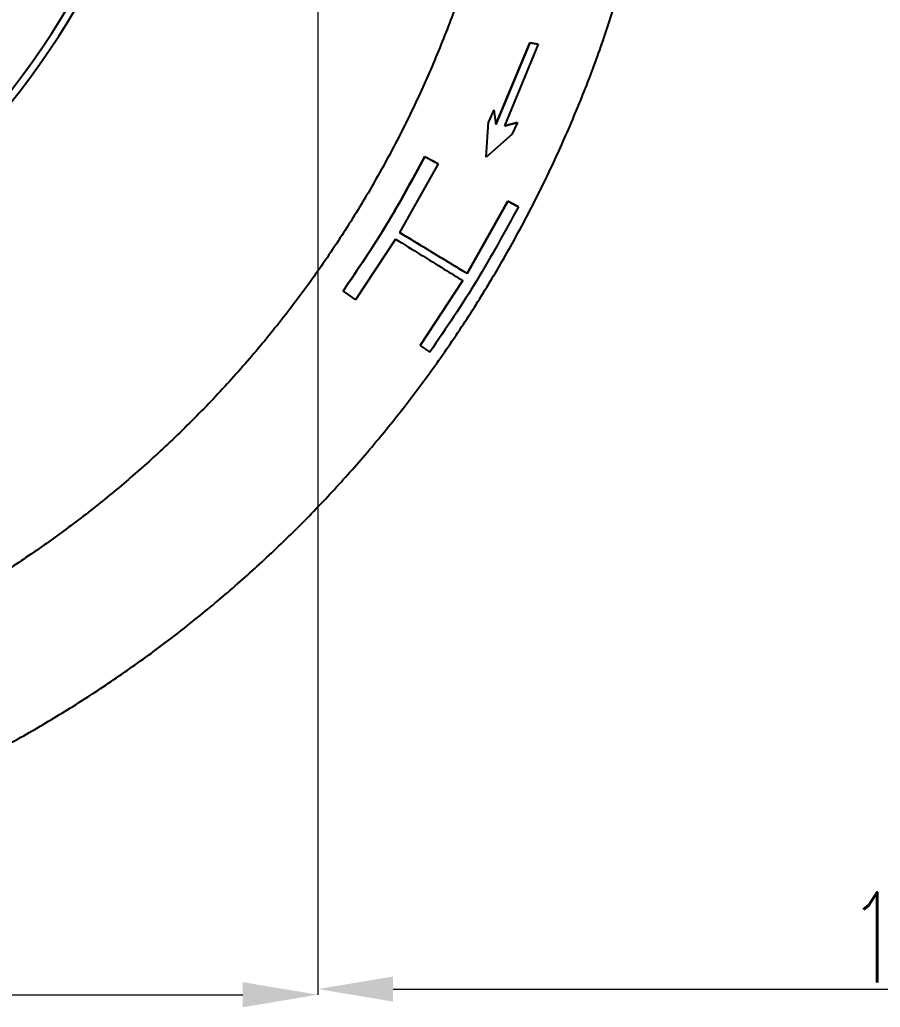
# Model space of a CAD drawing. Header units: millimetres. Extents: x 2063 to 4500, y 825 to 2548.
# Drawn here: x 3297.8 to 3412.3, y 1162.6 to 1294 of the extents above; entities that cross this region are included whole.
import ezdxf

# ---------------------------------------------------------------- set-up
doc = ezdxf.new("R2010")
doc.units = ezdxf.units.MM
doc.layers.add('AM_5', color=3, linetype='Continuous', lineweight=25)
doc.styles.add('SLDTEXTSTYLE1', font='txt.shx', dxfattribs={"width": 0.7, "bigfont": 'gbcbig.shx'})
doc.dimstyles.new('SLDDIMSTYLE12$0', dxfattribs={"dimtxt": 12, "dimasz": 10, "dimexe": 0, "dimexo": 0.0625, "dimgap": 0.875, "dimtad": 1, "dimdec": 1, "dimlfac": 1.8, "dimrnd": 1e-09, "dimzin": 12, "dimdsep": 46, "dimtxsty": 'SLDTEXTSTYLE1', "dimcen": 0.09, "dimdle": 8.16, "dimclrd": 3, "dimclre": 3, "dimadec": 0, "dimazin": 3, "dimtfac": 1, "dimtdec": 1, "dimtofl": 0, "dimtmove": 0, "dimatfit": 3, "dimfxl": 0, "dimfrac": 2, "dimtolj": 1, "dimlwd": 5, "dimlwe": 5, "dimarcsym": 0})

# ---------------------------------------------------------------- blocks, each defined once
blk = doc.blocks.new('*D69')
at = {"layer": 'AM_5', "color": 3, "lineweight": 5, "transparency": 16777216}
blk.add_line((3214.72, 1348.6), (3214.72, 1164.32), dxfattribs=at)
at = {"layer": 'AM_5', "color": 3, "linetype": 'Continuous', "lineweight": 5, "transparency": 16777216}
for p, q in [((3337.5, 1314.14), (3337.5, 1164.32)), ((3224.72, 1164.32), (3327.5, 1164.32))]:
    blk.add_line(p, q, dxfattribs=at)
at = {"layer": 'AM_5', "color": 3, "transparency": 16777216}
for points in [[(3224.72, 1165.98), (3224.72, 1162.65), (3214.72, 1164.32)], [(3327.5, 1165.98), (3327.5, 1162.65), (3337.5, 1164.32)]]:
    blk.add_solid(points, dxfattribs=at)
at = {"layer": 'Defpoints', "color": 0, "transparency": 16777216}
for p in [(3214.72, 1348.67), (3337.5, 1314.2), (3337.5, 1164.32)]:
    blk.add_point(p, dxfattribs=at)
at = {"layer": 'AM_5', "color": 0, "transparency": 16777216, "insert": (3276.11, 1171.19), "char_height": 12, "attachment_point": 5, "rotation": 360, "style": 'SLDTEXTSTYLE1'}
blk.add_mtext('\\A1;123', dxfattribs=at)
blk = doc.blocks.new('*D72')
at = {"layer": 'AM_5', "color": 3, "linetype": 'Continuous', "lineweight": 5, "transparency": 16777216}
for p, q in [((3500, 1371.59), (3500, 1165.07)), ((3347.5, 1165.07), (3490, 1165.07))]:
    blk.add_line(p, q, dxfattribs=at)
at = {"layer": 'AM_5', "color": 3, "lineweight": 5, "transparency": 16777216}
blk.add_line((3337.5, 1314.9), (3337.5, 1165.07), dxfattribs=at)
at = {"layer": 'AM_5', "color": 3, "transparency": 16777216}
for points in [[(3347.5, 1166.73), (3347.5, 1163.4), (3337.5, 1165.07)], [(3490, 1166.73), (3490, 1163.4), (3500, 1165.07)]]:
    blk.add_solid(points, dxfattribs=at)
at = {"layer": 'Defpoints', "color": 0, "transparency": 16777216}
for p in [(3500, 1371.66), (3337.5, 1314.96), (3500, 1165.07)]:
    blk.add_point(p, dxfattribs=at)
at = {"layer": 'AM_5', "color": 0, "transparency": 16777216, "insert": (3418.75, 1171.94), "char_height": 12, "attachment_point": 5, "rotation": 360, "style": 'SLDTEXTSTYLE1'}
blk.add_mtext('\\A1;165', dxfattribs=at)

msp = doc.modelspace()

# ---------------------------------------------------------------- linework, layer by layer
at = {"color": 7, "linetype": 'Continuous', "lineweight": 25}
for p, q in [((3361.189, 1280.067), (3365.698, 1290.935)), ((3365.698, 1290.932), (3361.189, 1280.063)), ((3366.813, 1290.766), (3362.325, 1279.895)), ((3365.698, 1290.932), (3365.698, 1290.935)), ((3365.698, 1290.935), (3366.813, 1290.769)), ((3366.813, 1290.766), (3365.698, 1290.932)), ((3366.813, 1290.769), (3366.813, 1290.766)), ((3360.905, 1282.022), (3360.179, 1280.411)), ((3360.905, 1282.025), (3360.905, 1282.022)), ((3360.905, 1282.025), (3361.189, 1280.067)), ((3360.905, 1282.022), (3361.189, 1280.063)), ((3359.879, 1275.735), (3360.179, 1280.414)), ((3359.879, 1275.732), (3360.179, 1280.411)), ((3360.179, 1280.411), (3360.179, 1280.414)), ((3361.189, 1280.063), (3361.189, 1280.067)), ((3362.361, 1279.889), (3362.325, 1279.895)), ((3362.361, 1279.893), (3364.038, 1280.343)), ((3364.038, 1280.34), (3362.361, 1279.889)), ((3362.361, 1279.889), (3362.361, 1279.893)), ((3364.038, 1280.34), (3363.308, 1278.726)), ((3364.038, 1280.343), (3364.038, 1280.34)), ((3363.308, 1278.726), (3359.879, 1275.732)), ((3351.716, 1275.795), (3351.716, 1275.8)), ((3351.716, 1275.8), (3353.509, 1274.837)), ((3353.509, 1274.832), (3351.716, 1275.795)), ((3359.879, 1275.735), (3359.879, 1275.732)), ((3353.509, 1274.832), (3348.373, 1265.703)), ((3353.509, 1274.837), (3353.509, 1274.832)), ((3357.362, 1260.251), (3362.78, 1269.872)), ((3362.78, 1269.87), (3357.362, 1260.249)), ((3362.78, 1269.872), (3364.17, 1269.131)), ((3362.78, 1269.87), (3362.78, 1269.872)), ((3364.17, 1269.129), (3362.78, 1269.87)), ((3364.17, 1269.131), (3364.17, 1269.129)), ((3347.833, 1264.821), (3342.504, 1256.747)), ((3357.362, 1260.251), (3357.362, 1260.249)), ((3351.1, 1250.694), (3356.786, 1259.31)), ((3356.786, 1259.307), (3351.1, 1250.692)), ((3340.842, 1257.921), (3340.842, 1257.927)), ((3340.842, 1257.921), (3342.504, 1256.747)), ((3351.1, 1250.692), (3351.1, 1250.694)), ((3351.1, 1250.692), (3352.388, 1249.787))]:
    msp.add_line(p, q, dxfattribs=at)
for radius, start, end in [(104, 301.1344, 340.78162), (105, 301.04134, 340.97173)]:
    msp.add_arc((3214.721, 1348.666), radius, start, end, dxfattribs=at)
for points, knots in [([(3214.929, 1517.398), (3212.368, 1517.373), (3208.788, 1517.338), (3203.519, 1517.059), (3199.054, 1516.724), (3193.738, 1516.158), (3188.169, 1515.385), (3182.356, 1514.375), (3176.384, 1513.119), (3170.308, 1511.608), (3164.17, 1509.837), (3158.005, 1507.803), (3151.842, 1505.504), (3145.705, 1502.939), (3139.617, 1500.108), (3133.597, 1497.014), (3127.664, 1493.66), (3121.835, 1490.048), (3116.125, 1486.182), (3110.55, 1482.068), (3105.123, 1477.711), (3099.857, 1473.116), (3094.766, 1468.292), (3089.861, 1463.244), (3085.154, 1457.981), (3080.656, 1452.511), (3076.378, 1446.843), (3072.329, 1440.986), (3068.52, 1434.949), (3064.958, 1428.743), (3061.653, 1422.379), (3058.612, 1415.866), (3055.843, 1409.217), (3053.352, 1402.443), (3051.147, 1395.555), (3049.232, 1388.566), (3047.614, 1381.489), (3046.296, 1374.335), (3045.283, 1367.118), (3044.579, 1359.851), (3044.186, 1352.547), (3044.107, 1345.219), (3044.344, 1337.881), (3044.898, 1330.546), (3045.77, 1323.228), (3046.96, 1315.941), (3048.469, 1308.699), (3050.294, 1301.514), (3052.434, 1294.401), (3054.888, 1287.374), (3057.653, 1280.445), (3060.725, 1273.629), (3064.103, 1266.938), (3067.78, 1260.386), (3071.754, 1253.986), (3076.019, 1247.751), (3080.57, 1241.693), (3085.402, 1235.824), (3090.509, 1230.158), (3095.886, 1224.705), (3101.332, 1219.658), (3106.806, 1215.006), (3112.264, 1210.736), (3117.889, 1206.694), (3123.67, 1202.885), (3129.598, 1199.317), (3135.66, 1195.995), (3141.846, 1192.925), (3148.143, 1190.112), (3154.536, 1187.56), (3161.011, 1185.274), (3167.549, 1183.257), (3174.124, 1181.515), (3180.697, 1180.05), (3187.191, 1178.868), (3193.48, 1177.971), (3199.004, 1177.388), (3203.887, 1177.02), (3208.711, 1176.78), (3214.685, 1176.663), (3220.202, 1176.774), (3225.471, 1177.045), (3229.936, 1177.383), (3235.252, 1177.948), (3240.821, 1178.721), (3246.634, 1179.731), (3252.605, 1180.987), (3258.681, 1182.498), (3264.819, 1184.269), (3270.985, 1186.303), (3277.148, 1188.602), (3283.285, 1191.168), (3289.373, 1193.998), (3295.393, 1197.092), (3301.325, 1200.446), (3307.155, 1204.059), (3312.864, 1207.924), (3318.44, 1212.038), (3323.867, 1216.396), (3329.133, 1220.99), (3334.224, 1225.814), (3339.129, 1230.862), (3343.836, 1236.125), (3348.334, 1241.595), (3352.612, 1247.263), (3356.661, 1253.12), (3360.47, 1259.157), (3364.032, 1265.363), (3367.337, 1271.728), (3370.38, 1278.24), (3373.141, 1284.891), (3375.479, 1291.173), (3376.757, 1295.278), (3377.32, 1297.087)], [0, 0, 0, 0, 0.01020738, 0.01427401, 0.02103699, 0.02805607, 0.03558666, 0.0434511, 0.05157826, 0.05991132, 0.06840986, 0.07704394, 0.08579098, 0.09463359, 0.10355821, 0.11255405, 0.12161242, 0.13072624, 0.1398897, 0.14909794, 0.15834689, 0.16763314, 0.17695375, 0.18630622, 0.19568842, 0.20509849, 0.21453484, 0.22399606, 0.23348097, 0.24298851, 0.25251779, 0.26206801, 0.27163852, 0.28122873, 0.29083816, 0.30046642, 0.31011319, 0.31977821, 0.32946132, 0.33916239, 0.34888138, 0.35861831, 0.36837328, 0.37814642, 0.38793798, 0.39774825, 0.40757761, 0.41742653, 0.42729557, 0.4371854, 0.4470968, 0.45703069, 0.46698816, 0.47697044, 0.48697902, 0.49701559, 0.50708218, 0.51718117, 0.52731537, 0.53748817, 0.54770366, 0.5569145, 0.56612256, 0.57532659, 0.5845258, 0.59371913, 0.60290519, 0.61208206, 0.62124705, 0.63039624, 0.63952364, 0.64861966, 0.65766788, 0.66663751, 0.67546331, 0.68397889, 0.69196332, 0.69760555, 0.70350123, 0.71121989, 0.72142727, 0.72549391, 0.73225688, 0.73927596, 0.74680655, 0.754671, 0.76279816, 0.77113122, 0.77962976, 0.78826384, 0.79701087, 0.80585349, 0.81477811, 0.82377394, 0.83283231, 0.84194614, 0.85110959, 0.86031783, 0.86956679, 0.87885303, 0.88817364, 0.89752611, 0.90690831, 0.91631839, 0.92575473, 0.93521596, 0.94470086, 0.95420841, 0.96373768, 0.97328791, 0.98285841, 0.99244862, 1, 1, 1, 1]), ([(3323.08, 1450.99), (3324.04, 1449.99), (3326.53, 1447.397), (3330.311, 1442.984), (3334.443, 1437.781), (3338.343, 1432.376), (3342.013, 1426.789), (3345.439, 1421.028), (3348.614, 1415.104), (3351.527, 1409.029), (3354.172, 1402.815), (3356.54, 1396.472), (3358.625, 1390.015), (3360.42, 1383.456), (3361.919, 1376.808), (3363.118, 1370.084), (3364.012, 1363.298), (3364.598, 1356.464), (3364.871, 1349.596), (3364.83, 1342.709), (3364.473, 1335.816), (3363.798, 1328.932), (3362.804, 1322.072), (3361.493, 1315.25), (3359.864, 1308.481), (3357.918, 1301.779), (3355.658, 1295.16), (3353.086, 1288.636), (3350.205, 1282.223), (3347.019, 1275.936), (3343.531, 1269.787), (3339.746, 1263.791), (3335.67, 1257.962), (3331.307, 1252.313), (3326.663, 1246.857), (3321.744, 1241.608), (3316.735, 1236.752), (3311.68, 1232.28), (3306.622, 1228.182), (3301.395, 1224.306), (3296.001, 1220.675), (3291.525, 1217.877), (3288.801, 1216.381), (3287.974, 1215.927)], [0, 0, 0, 0, 0.0151775, 0.0393292, 0.0635604, 0.0878663, 0.1122429, 0.1366868, 0.161195, 0.1857649, 0.2103945, 0.2350819, 0.2598255, 0.2846241, 0.3094766, 0.3343824, 0.3593409, 0.3843518, 0.409415, 0.4345306, 0.4596989, 0.4849206, 0.5101965, 0.5355275, 0.5609152, 0.5863611, 0.6118672, 0.6374358, 0.6630699, 0.6887726, 0.714548, 0.7404006, 0.7663359, 0.7923603, 0.8184816, 0.8447092, 0.8710544, 0.8948026, 0.918543, 0.942272, 0.9659875, 0.9896862, 1, 1, 1, 1]), ([(3340.842, 1257.927), (3342.806, 1260.814), (3346.733, 1266.587), (3350.055, 1272.729), (3351.716, 1275.8)], [0, 0, 0, 0, 0.4999997, 1, 1, 1, 1]), ([(3351.716, 1275.795), (3350.059, 1272.731), (3346.737, 1266.589), (3342.81, 1260.815), (3340.842, 1257.921)], [0, 0, 0, 0, 0.498853, 1, 1, 1, 1]), ([(3364.17, 1269.129), (3362.384, 1265.833), (3358.782, 1259.187), (3354.531, 1252.937), (3352.388, 1249.787)], [0, 0, 0, 0, 0.4959948, 1, 1, 1, 1]), ([(3348.373, 1265.708), (3349.301, 1265.143), (3351.158, 1264.014), (3354.073, 1262.244), (3356.135, 1260.995), (3357.11, 1260.404), (3357.362, 1260.251)], [0, 0, 0, 0, 0.2986442, 0.5972884, 0.8959326, 1, 1, 1, 1]), ([(3357.362, 1260.249), (3356.503, 1260.769), (3354.784, 1261.81), (3351.55, 1263.773), (3349.411, 1265.073), (3348.373, 1265.703)], [0, 0, 0, 0, 0.3398837, 0.6797674, 1, 1, 1, 1]), ([(3347.833, 1264.821), (3348.932, 1264.143), (3351.13, 1262.787), (3354.331, 1260.816), (3355.984, 1259.8), (3356.786, 1259.307)], [0, 0, 0, 0, 0.3399037, 0.6798075, 1, 1, 1, 1])]:
    msp.add_open_spline(points, degree=3, knots=knots, dxfattribs=at)

# ---------------------------------------------------------------- dimensions: what is measured, and where the dimension line sits
at = {"layer": 'AM_5'}
for base, p1, p2, text, picture, middle in [((3499.996, 1165.067), (3337.496, 1314.958), (3499.996, 1371.656), '165', '*D72', (3418.746, 1171.942)), ((3337.496, 1164.315), (3214.721, 1348.666), (3337.496, 1314.2), '123', '*D69', (3276.109, 1171.19))]:
    dim = msp.add_linear_dim(base=base, p1=p1, p2=p2, angle=180, text=text, dimstyle='SLDDIMSTYLE12$0', override={"dimlfac": 1, "dimpost": ''}, dxfattribs=at)
    dim.commit()
    dim.dimension.update_dxf_attribs({"geometry": picture, "text_midpoint": middle})

doc.saveas('drawing.dxf')
